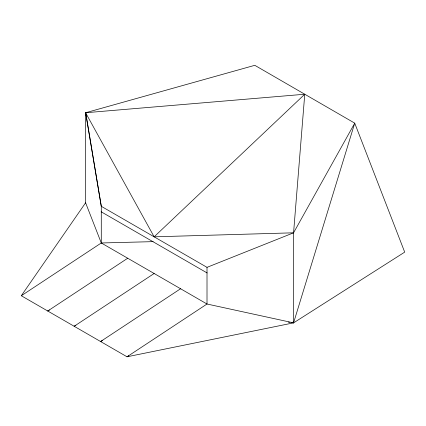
<?xml version="1.0" encoding="UTF-8"?>
<svg xmlns="http://www.w3.org/2000/svg" width="426" height="426" viewBox="0 0 426 426"><rect width="100%" height="100%" fill="white"/><g stroke="black" fill="none" stroke-linecap="round" stroke-linejoin="round"><path stroke-width="0.64" d="M85.711 112.677L101.281 206.306L207.009 267.342L293.573 232.809L304.76 94.231L85.599 112.741L85.599 202.792L101.281 242.974L207.009 304.015L293.573 322.865L404.7 252.133L354.73 123.151L254.791 65.316L85.599 112.741L101.281 206.306L101.281 242.974L21.3 295.75L127.028 356.791L293.573 322.865L354.73 123.151L293.573 232.809L293.573 322.865L290.947 322.493M21.3 295.75L85.599 202.792M85.599 112.741L154.148 236.824L304.76 94.231M127.715 258.236L47.733 311.012L49.459 310.016M154.148 273.497L74.161 326.268L75.887 325.272M180.576 288.753L100.595 341.53L102.32 340.534M128.753 355.795L127.028 356.791L207.009 304.015L207.009 267.342M154.148 236.824L293.573 232.809M101.281 242.974L153.11 241.643M288.327 322.12L289.637 322.306M101.154 211.775L207.142 272.965M292.417 322.2L293.573 322.865"/></g></svg>
